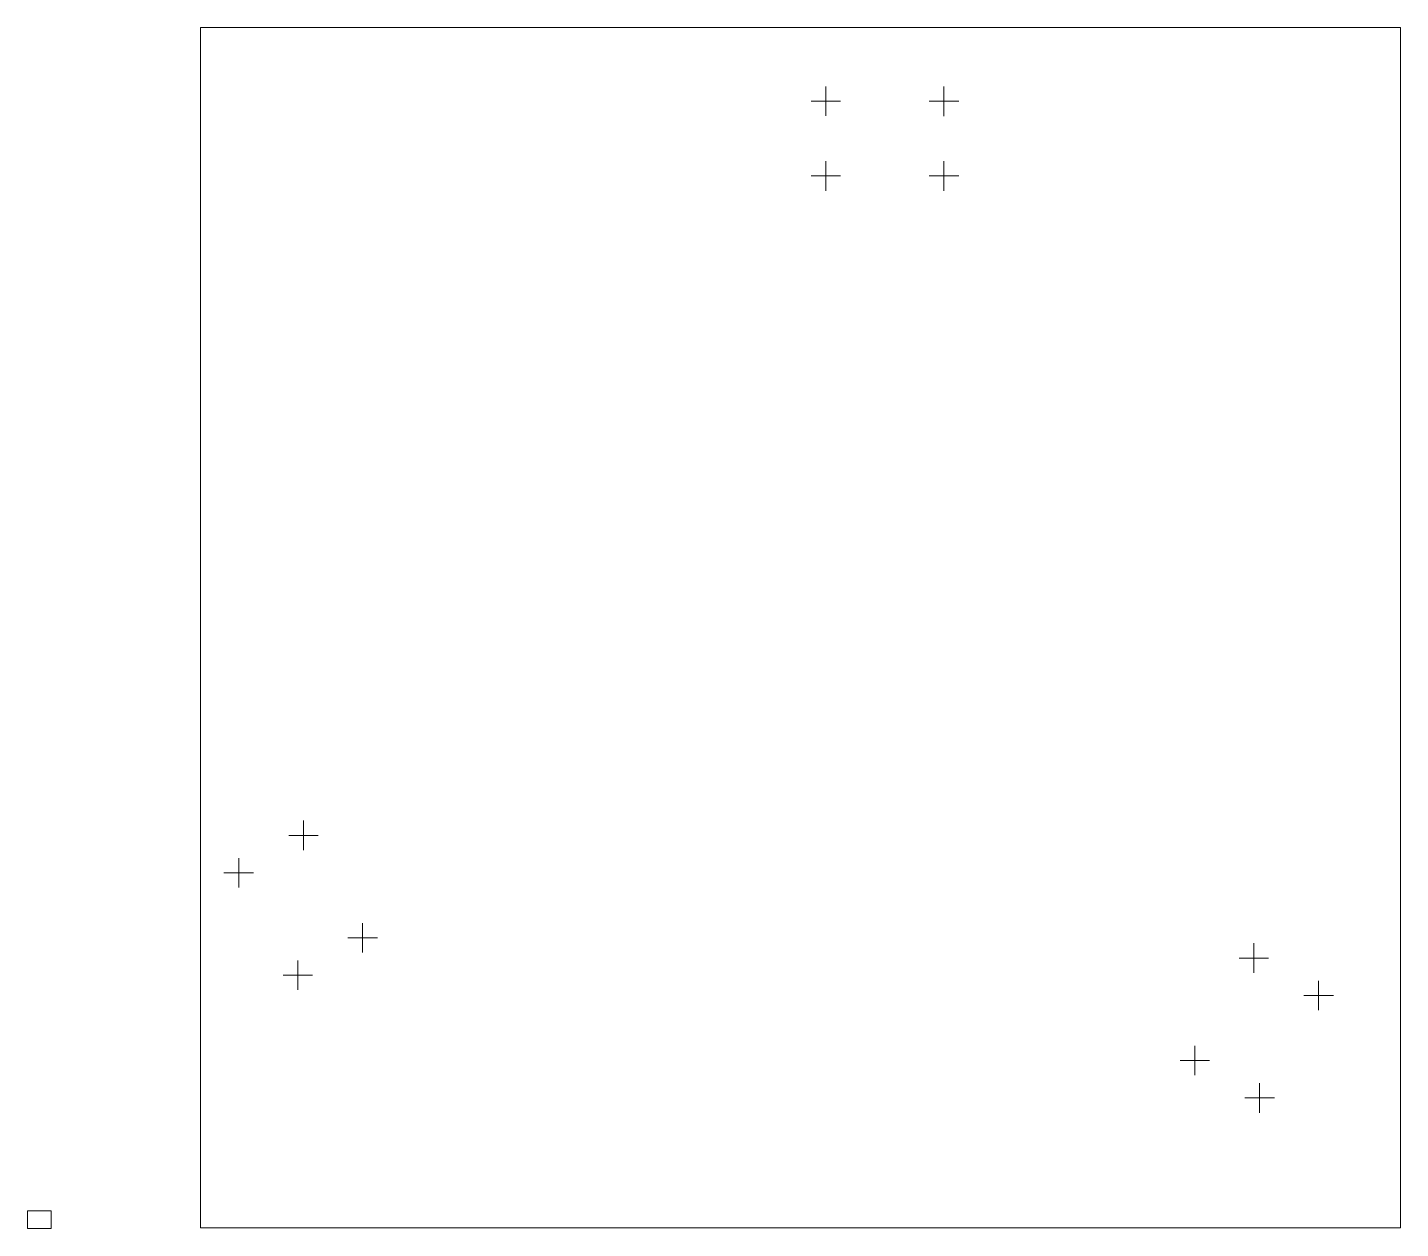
# Paper-space layout 'Layout1' of a CAD drawing. Header units: millimetres. Extents: x 0 to 697, y 0 to 610.
import ezdxf

# ---------------------------------------------------------------- set-up
doc = ezdxf.new("R2010")
doc.units = ezdxf.units.MM
doc.layers.add('A-DETL-LLIN', color=3, linetype='Continuous', lineweight=9)

psp = doc.layouts.get("Layout1")

# ---------------------------------------------------------------- linework, layer by layer
at = {"layer": 'A-DETL-LLIN'}
for p, q in [((87.81, 609.94), (697.41, 609.94)), ((87.81, 0.34), (87.81, 609.94)), ((697.41, 609.94), (697.41, 0.34)), ((405.51, 565.04), (405.51, 580.04)), ((465.51, 564.94), (465.51, 579.94)), ((398.01, 572.54), (413.01, 572.54)), ((458.01, 572.54), (473.01, 572.54)), ((405.51, 527.04), (405.51, 542.04)), ((465.51, 527.04), (465.51, 542.04)), ((398.01, 534.54), (413.01, 534.54)), ((458.01, 534.54), (473.01, 534.54)), ((140.21, 192.14), (140.21, 207.14)), ((132.71, 199.64), (147.71, 199.64)), ((107.31, 173.14), (107.31, 188.14)), ((99.81, 180.64), (114.81, 180.64)), ((170.21, 140.14), (170.21, 155.14)), ((162.71, 147.64), (177.71, 147.64)), ((622.91, 129.84), (622.91, 144.84)), ((137.31, 121.14), (137.31, 136.14)), ((615.41, 137.34), (630.41, 137.34)), ((129.81, 128.64), (144.81, 128.64)), ((655.81, 110.84), (655.81, 125.84)), ((648.31, 118.34), (663.31, 118.34)), ((592.91, 77.84), (592.91, 92.84)), ((585.41, 85.34), (600.41, 85.34)), ((625.81, 58.84), (625.81, 73.84)), ((618.31, 66.34), (633.31, 66.34)), ((697.41, 0.34), (87.81, 0.34))]:
    psp.add_line(p, q, dxfattribs=at)

# ---------------------------------------------------------------- viewports
at = {"layer": '0'}
psp.add_viewport(center=(6, 4.5), size=(12, 9), view_center_point=(6, 4.5), view_height=12, dxfattribs=at)

doc.saveas('drawing.dxf')
